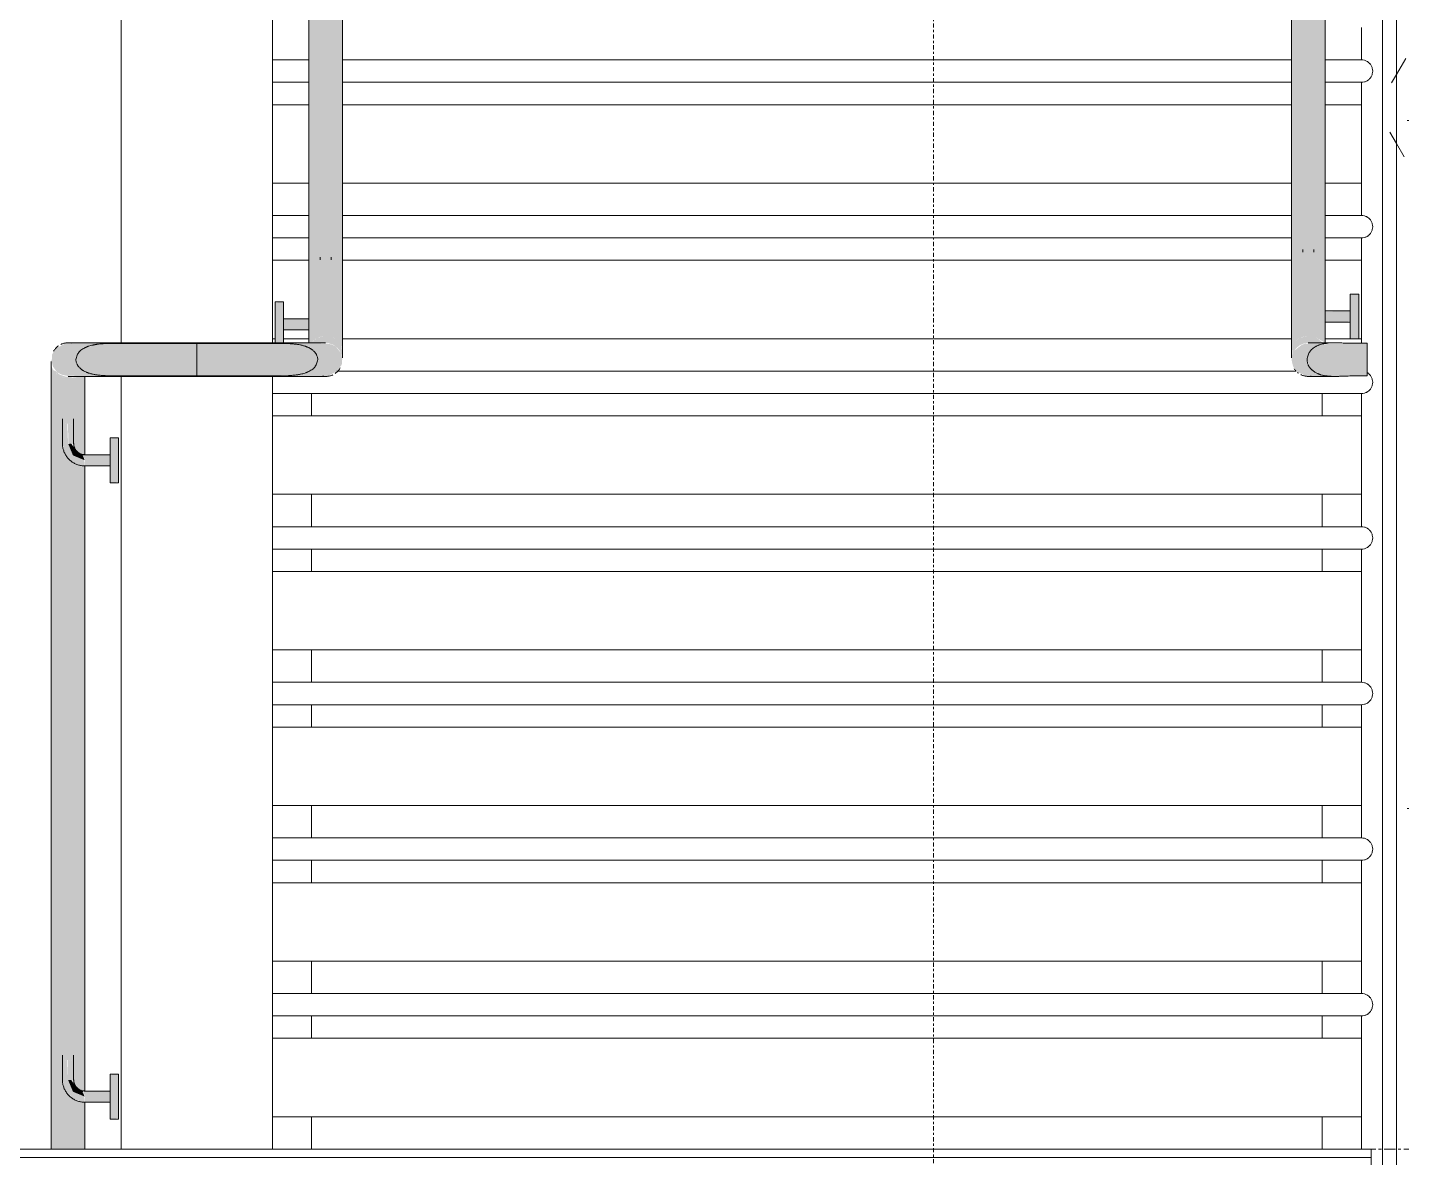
# Model space of a CAD drawing. Header units: inches. Extents: x 9661 to 16490, y -393 to 647.
# Drawn here: x 13532.8 to 13594.2, y 135.6 to 186.1 of the extents above; entities that cross this region are included whole.
import ezdxf

# ---------------------------------------------------------------- set-up
doc = ezdxf.new("R2010")
doc.units = ezdxf.units.IN
doc.header["$MEASUREMENT"] = 0
doc.linetypes.add('Dash Dot 3_16_', pattern=[0.3125, 0.1875, -0.0625, 0, -0.0625])
doc.linetypes.add('Grid Line 1_2_', pattern=[0.875, 0.5, -0.125, 0.125, -0.125])
for name, color, linetype, lineweight in [('0-3', 55, 'Continuous', 9), ('0-4', 90, 'Continuous', 5), ('A-ANNO-SYMB-1', 150, 'Dash Dot 3_16_', 9), ('A-FLOR-3', 7, 'Continuous', 9), ('A-FLOR-HRAL-1', 7, 'Continuous', 9), ('A-FLOR-HRAL-2', 55, 'Continuous', 9), ('A-FLOR-HRAL-3', 41, 'Continuous', 9), ('A-FLOR-LEVL-1', 51, 'Grid Line 1_2_', 9), ('A-FLOR-MCUT-1', 7, 'Continuous', 9), ('A-WALL-6', 7, 'Continuous', 9), ('A-WALL-PATT-2', 45, 'Continuous', 9), ('I-WALL-2', 55, 'Continuous', 9), ('I-WALL-3', 7, 'Continuous', 9), ('S-STRS-2', 55, 'Continuous', 9)]:
    doc.layers.add(name, color=color, linetype=linetype, lineweight=lineweight)
pattern_1 = [(0, (3257.106, 59.024), (30.72, 7.68), [1.267, -21.773, 1.267, -21.773, -122.88]), (0, (3257.106, 59.024), (30.72, 7.68), [-46.08, 1.267, -44.813, 1.267, -21.773, -53.76]), (0, (3257.106, 59.024), (30.72, 7.68), [-115.2, 1.267, -14.093, 1.267, -37.133]), (120, (3268.626, 62.864), (-22.011075, 22.7643), [1.267, -21.773, 1.267, -21.773, -122.88]), (120, (3268.626, 62.864), (-22.011075, 22.7643), [-46.08, 1.267, -44.813, 1.267, -21.773, -53.76]), (120, (3268.626, 62.864), (-22.011075, 22.7643), [-115.2, 1.267, -14.093, 1.267, -37.133]), (240, (3272.466, 78.224), (-8.708925, -30.4443), [1.267, -21.773, 1.267, -21.773, -122.88]), (240, (3272.466, 78.224), (-8.708925, -30.4443), [-46.08, 1.267, -44.813, 1.267, -21.773, -53.76]), (240, (3272.466, 78.224), (-8.708925, -30.4443), [-115.2, 1.267, -14.093, 1.267, -37.133])]

# ---------------------------------------------------------------- blocks, each defined once
blk = doc.blocks.new('Railing - Handrail - Bracket-2694459-BUILDING SECTION - NORTH_SOUTH - LOOKING WEST')
at = {"layer": 'A-FLOR-HRAL-1'}
for points in [[(2574.497, 139.093), (2574.561, 139.093), (2574.522, 139.987), (2574.367, 139.955), (2574.314, 139.9), (2574.311, 139.887), (2574.345, 139.093), (2574.467, 139.093)], [(2574.561, 139.093), (2574.811, 139.093), (2574.778, 139.948), (2574.561, 139.984), (2574.561, 139.685)], [(2576.436, 138.343), (2576.811, 138.343), (2576.811, 139.343), (2576.436, 139.309), (2576.436, 138.602)], [(2575.311, 138.127), (2575.286, 138.354), (2574.778, 138.57), (2574.561, 139.093), (2574.345, 139.093), (2574.384, 138.734), (2574.436, 138.644), (2574.852, 138.205), (2575.155, 138.128), (2575.299, 138.127)], [(2575.311, 138.343), (2575.211, 138.544), (2575.25, 138.596), (2575.046, 138.669), (2574.936, 138.734), (2574.703, 139.093), (2574.561, 139.093), (2574.781, 138.563), (2575.299, 138.348)], [(2575.311, 138.343), (2576.436, 138.343), (2576.423, 138.593), (2575.311, 138.56), (2575.311, 138.408)], [(2575.311, 138.093), (2576.436, 138.127), (2576.436, 138.343), (2575.311, 138.343), (2575.311, 138.102)], [(2576.436, 137.343), (2576.811, 137.377), (2576.811, 138.343), (2576.436, 138.343), (2576.436, 137.377)]]:
    blk.add_hatch(color=256, dxfattribs=at).paths.add_polyline_path(points, flags=0)
at = {"layer": 'A-FLOR-HRAL-2'}
for p, q in [((2574.311, 139.093), (2574.311, 140.196)), ((2574.811, 140.196), (2574.811, 139.093)), ((2576.436, 139.343), (2576.811, 139.343)), ((2576.436, 139.343), (2576.436, 138.343)), ((2576.811, 138.343), (2576.811, 139.343)), ((2575.311, 138.593), (2576.436, 138.593)), ((2576.436, 138.093), (2575.311, 138.093)), ((2576.436, 138.343), (2576.436, 137.343)), ((2576.811, 137.343), (2576.811, 138.343)), ((2576.811, 137.343), (2576.436, 137.343))]:
    blk.add_line(p, q, dxfattribs=at)
at = {"layer": 'A-FLOR-HRAL-2', "flags": 128}
for points in [[(2575.311, 138.093), (2575.271, 138.094), (2575.231, 138.096), (2575.192, 138.1), (2575.152, 138.106), (2575.113, 138.113), (2575.074, 138.122), (2575.035, 138.132), (2574.997, 138.144), (2574.959, 138.157), (2574.922, 138.172), (2574.885, 138.188), (2574.849, 138.206), (2574.814, 138.225), (2574.78, 138.246), (2574.747, 138.268), (2574.714, 138.291), (2574.682, 138.316), (2574.652, 138.341), (2574.622, 138.368), (2574.594, 138.396), (2574.567, 138.426), (2574.54, 138.456), (2574.516, 138.487), (2574.492, 138.52), (2574.47, 138.553), (2574.449, 138.587), (2574.429, 138.622), (2574.411, 138.657), (2574.394, 138.694), (2574.379, 138.731), (2574.365, 138.768), (2574.353, 138.806), (2574.343, 138.845), (2574.333, 138.884), (2574.326, 138.923), (2574.32, 138.963), (2574.315, 139.003), (2574.313, 139.042), (2574.311, 139.082), (2574.311, 139.093)], [(2574.811, 139.093), (2574.812, 139.073), (2574.813, 139.053), (2574.815, 139.033), (2574.818, 139.014), (2574.821, 138.994), (2574.826, 138.974), (2574.831, 138.955), (2574.837, 138.936), (2574.843, 138.917), (2574.851, 138.898), (2574.859, 138.88), (2574.868, 138.862), (2574.877, 138.845), (2574.888, 138.828), (2574.899, 138.811), (2574.91, 138.795), (2574.922, 138.779), (2574.935, 138.763), (2574.949, 138.749), (2574.963, 138.735), (2574.978, 138.721), (2574.993, 138.708), (2575.008, 138.695), (2575.024, 138.684), (2575.041, 138.672), (2575.058, 138.662), (2575.076, 138.652), (2575.093, 138.643), (2575.112, 138.635), (2575.13, 138.627), (2575.149, 138.62), (2575.168, 138.614), (2575.187, 138.609), (2575.207, 138.604), (2575.226, 138.6), (2575.246, 138.597), (2575.266, 138.595), (2575.286, 138.594), (2575.306, 138.593), (2575.311, 138.593)]]:
    blk.add_lwpolyline(points, dxfattribs=at)
blk = doc.blocks.new('Railing - Handrail - Bracket-2694461-BUILDING SECTION - NORTH_SOUTH - LOOKING WEST')
at = {"layer": 'A-FLOR-HRAL-1'}
for points in [[(2574.311, 167.504), (2574.561, 167.504), (2574.522, 168.398), (2574.367, 168.366), (2574.314, 168.31), (2574.311, 168.298), (2574.311, 168.03)], [(2574.686, 167.504), (2574.811, 167.504), (2574.778, 168.359), (2574.561, 168.395), (2574.571, 167.504), (2574.671, 167.504)], [(2575.311, 166.537), (2575.286, 166.764), (2574.766, 167.01), (2574.561, 167.504), (2574.345, 167.504), (2574.384, 167.145), (2574.436, 167.054), (2574.852, 166.615), (2575.1, 166.539), (2575.288, 166.537)], [(2575.311, 166.754), (2575.215, 166.956), (2575.286, 167), (2575.046, 167.08), (2574.936, 167.145), (2574.703, 167.504), (2574.571, 167.481), (2574.781, 166.973), (2575.287, 166.764)], [(2576.811, 166.754), (2576.811, 167.754), (2576.436, 167.72), (2576.436, 166.754)], [(2575.311, 166.754), (2576.436, 166.754), (2576.423, 167.004), (2575.311, 166.97), (2575.311, 166.818)], [(2575.311, 166.504), (2576.436, 166.537), (2576.436, 166.754), (2575.311, 166.754), (2575.311, 166.512)], [(2576.436, 165.754), (2576.811, 165.788), (2576.811, 166.754), (2576.436, 166.754), (2576.436, 165.788)]]:
    blk.add_hatch(color=256, dxfattribs=at).paths.add_polyline_path(points, flags=0)
at = {"layer": 'A-FLOR-HRAL-2'}
for p, q in [((2574.311, 167.504), (2574.311, 168.607)), ((2574.811, 168.607), (2574.811, 167.504)), ((2576.436, 167.754), (2576.811, 167.754)), ((2576.436, 167.754), (2576.436, 166.754)), ((2576.811, 166.754), (2576.811, 167.754)), ((2575.311, 167.004), (2576.436, 167.004)), ((2576.436, 166.504), (2575.311, 166.504)), ((2576.436, 166.754), (2576.436, 165.754)), ((2576.811, 165.754), (2576.811, 166.754)), ((2576.811, 165.754), (2576.436, 165.754))]:
    blk.add_line(p, q, dxfattribs=at)
at = {"layer": 'A-FLOR-HRAL-2', "flags": 128}
for points in [[(2575.311, 166.504), (2575.271, 166.505), (2575.231, 166.507), (2575.192, 166.511), (2575.152, 166.517), (2575.113, 166.524), (2575.074, 166.532), (2575.035, 166.543), (2574.997, 166.555), (2574.959, 166.568), (2574.922, 166.583), (2574.885, 166.599), (2574.849, 166.617), (2574.814, 166.636), (2574.78, 166.657), (2574.747, 166.678), (2574.714, 166.702), (2574.682, 166.726), (2574.652, 166.752), (2574.622, 166.779), (2574.594, 166.807), (2574.567, 166.836), (2574.54, 166.867), (2574.516, 166.898), (2574.492, 166.93), (2574.47, 166.963), (2574.449, 166.998), (2574.429, 167.032), (2574.411, 167.068), (2574.394, 167.104), (2574.379, 167.141), (2574.365, 167.179), (2574.353, 167.217), (2574.343, 167.256), (2574.333, 167.295), (2574.326, 167.334), (2574.32, 167.373), (2574.315, 167.413), (2574.313, 167.453), (2574.311, 167.493), (2574.311, 167.504)], [(2574.811, 167.504), (2574.812, 167.484), (2574.813, 167.464), (2574.815, 167.444), (2574.818, 167.424), (2574.821, 167.404), (2574.826, 167.385), (2574.831, 167.366), (2574.837, 167.347), (2574.843, 167.328), (2574.851, 167.309), (2574.859, 167.291), (2574.868, 167.273), (2574.877, 167.255), (2574.888, 167.238), (2574.899, 167.221), (2574.91, 167.205), (2574.922, 167.189), (2574.935, 167.174), (2574.949, 167.159), (2574.963, 167.145), (2574.978, 167.131), (2574.993, 167.118), (2575.008, 167.106), (2575.024, 167.094), (2575.041, 167.083), (2575.058, 167.073), (2575.076, 167.063), (2575.093, 167.054), (2575.112, 167.045), (2575.13, 167.038), (2575.149, 167.031), (2575.168, 167.025), (2575.187, 167.019), (2575.207, 167.015), (2575.226, 167.011), (2575.246, 167.008), (2575.266, 167.006), (2575.286, 167.004), (2575.306, 167.004), (2575.311, 167.004)]]:
    blk.add_lwpolyline(points, dxfattribs=at)
blk = doc.blocks.new('Railing - Railing-2690863-BUILDING SECTION - NORTH_SOUTH - LOOKING WEST')
at = {"layer": 'A-FLOR-HRAL-3'}
for points in [[(2574.492, 171.25), (2574.911, 171.25), (2575.064, 171.604), (2575.447, 171.832), (2576, 171.944), (2576.173, 172), (2574.467, 171.982), (2574.092, 171.79), (2573.972, 171.685), (2573.862, 171.505), (2573.837, 171.444), (2573.837, 171.25), (2574.482, 171.25)], [(2576.561, 170.527), (2580.311, 170.527), (2580.311, 171.973), (2576.173, 171.963), (2575.776, 171.921), (2575.286, 171.747), (2575.064, 171.604), (2574.911, 171.25), (2574.994, 170.983), (2575.311, 170.729), (2575.447, 170.662), (2576, 170.55), (2576.285, 170.532)], [(2576.561, 170.501), (2575.447, 170.662), (2575.095, 170.885), (2574.969, 171.063), (2574.911, 171.25), (2573.811, 171.25), (2573.89, 170.926), (2573.966, 170.836), (2574.021, 170.744), (2574.082, 170.681), (2574.274, 170.577), (2574.561, 170.516), (2574.665, 170.536), (2574.898, 170.522), (2575.092, 170.508), (2575.462, 170.513), (2576.285, 170.503)], [(2574.561, 170.425), (2574.936, 170.511), (2574.898, 170.522), (2574.463, 170.487), (2574.186, 170.581), (2573.991, 170.747), (2573.905, 170.772), (2573.969, 170.681), (2574.154, 170.532), (2574.274, 170.48), (2574.463, 170.436)]]:
    blk.add_hatch(color=256, dxfattribs=at).paths.add_polyline_path(points, flags=0)
h = blk.add_hatch(color=256, dxfattribs=at)
h.paths.add_polyline_path([(2575.311, 138.585), (2575.211, 138.508), (2575.311, 138.408), (2575.311, 138.56)], flags=0)
h.paths.add_polyline_path([(2575.311, 166.995), (2575.215, 166.911), (2575.311, 166.818), (2575.311, 166.97)], flags=0)
h.paths.add_polyline_path([(2573.811, 136), (2575.311, 136), (2575.286, 138.127), (2575.019, 138.146), (2574.778, 138.276), (2574.399, 138.684), (2574.343, 138.879), (2574.384, 139.966), (2574.561, 139.984), (2574.755, 139.955), (2574.803, 139.923), (2574.811, 139.887), (2574.778, 139.093), (2574.755, 139.067), (2575.05, 138.667), (2575.311, 138.593), (2575.286, 166.537), (2574.946, 166.582), (2574.778, 166.687), (2574.399, 167.094), (2574.343, 167.289), (2574.384, 168.377), (2574.568, 168.395), (2574.755, 168.366), (2574.803, 168.333), (2574.811, 168.298), (2574.778, 167.504), (2574.764, 167.464), (2575.05, 167.077), (2575.311, 167.004), (2575.286, 170.506), (2574.755, 170.447), (2574.367, 170.447), (2574.049, 170.6), (2573.966, 170.684), (2573.848, 170.875), (2573.818, 171.021), (2573.811, 170.898), (2573.811, 138.117)], flags=0)
at = {"layer": 'A-FLOR-HRAL-1'}
for p, q in [((2580.311, 171.973), (2576.561, 171.973)), ((2580.311, 170.527), (2580.311, 171.973)), ((2576.561, 170.527), (2580.311, 170.527))]:
    blk.add_line(p, q, dxfattribs=at)
for points, knots in [([(2576.561, 171.973), (2576.497, 171.974), (2576.368, 171.973), (2576.206, 171.965), (2576.074, 171.956), (2575.974, 171.948), (2575.891, 171.939), (2575.825, 171.929), (2575.776, 171.921), (2575.727, 171.911), (2575.662, 171.899), (2575.581, 171.881), (2575.502, 171.858), (2575.448, 171.839), (2575.417, 171.828), (2575.395, 171.818), (2575.373, 171.808), (2575.343, 171.794), (2575.289, 171.769), (2575.214, 171.728), (2575.145, 171.681), (2575.102, 171.644), (2575.08, 171.622), (2575.064, 171.604), (2575.049, 171.586), (2575.03, 171.562), (2575, 171.516), (2574.964, 171.446), (2574.931, 171.353), (2574.917, 171.285), (2574.911, 171.25)], [0, 0, 0, 0, 0.1, 0.2, 0.25, 0.3, 0.35, 0.375, 0.4, 0.425, 0.45, 0.5, 0.55, 0.575, 0.5875, 0.6, 0.6125, 0.625, 0.65, 0.7, 0.75, 0.775, 0.7875, 0.8, 0.8125, 0.825, 0.85, 0.9, 0.95, 1, 1, 1, 1]), ([(2574.911, 171.25), (2574.915, 171.2), (2574.929, 171.129), (2574.957, 171.053), (2574.977, 171.013), (2574.994, 170.983), (2575.013, 170.955), (2575.042, 170.918), (2575.083, 170.875), (2575.129, 170.836), (2575.167, 170.807), (2575.195, 170.786), (2575.224, 170.767), (2575.264, 170.743), (2575.316, 170.716), (2575.37, 170.692), (2575.414, 170.675), (2575.447, 170.662), (2575.48, 170.65), (2575.525, 170.636), (2575.582, 170.62), (2575.651, 170.604), (2575.72, 170.589), (2575.789, 170.576), (2575.86, 170.566), (2575.93, 170.558), (2576, 170.55), (2576.07, 170.544), (2576.164, 170.538), (2576.327, 170.53), (2576.468, 170.527), (2576.561, 170.527)], [0, 0, 0, 0, 0.071429, 0.107143, 0.125, 0.142857, 0.160714, 0.178571, 0.214286, 0.25, 0.267857, 0.285714, 0.303571, 0.321429, 0.357143, 0.392857, 0.410714, 0.428571, 0.446429, 0.464286, 0.5, 0.535714, 0.571429, 0.607143, 0.642857, 0.678571, 0.714286, 0.75, 0.785714, 0.857143, 1, 1, 1, 1])]:
    blk.add_open_spline(points, degree=3, knots=knots, dxfattribs=at)
at = {"layer": 'A-FLOR-HRAL-2'}
for p, q in [((2580.311, 172), (2576.561, 172)), ((2580.311, 171.999), (2580.311, 171.973)), ((2573.811, 171.063), (2573.811, 136)), ((2575.311, 166.995), (2575.311, 170.507)), ((2576.561, 170.5), (2580.311, 170.5)), ((2580.311, 170.527), (2580.311, 170.501)), ((2575.311, 138.585), (2575.311, 166.512)), ((2575.311, 136), (2575.311, 138.102))]:
    blk.add_line(p, q, dxfattribs=at)
at = {"layer": 'A-FLOR-HRAL-2', "flags": 128}
for points in [[(2573.91, 171.623), (2573.926, 171.648), (2573.942, 171.673), (2573.96, 171.698), (2573.978, 171.722), (2573.997, 171.745), (2574.018, 171.767), (2574.039, 171.788), (2574.061, 171.808), (2574.083, 171.828), (2574.107, 171.847), (2574.131, 171.864)], [(2574.234, 171.925), (2574.262, 171.938), (2574.289, 171.949), (2574.318, 171.959), (2574.346, 171.969), (2574.375, 171.977), (2574.404, 171.983), (2574.434, 171.989), (2574.463, 171.994), (2574.493, 171.997), (2574.523, 171.999), (2574.553, 172), (2574.583, 172), (2574.613, 171.998), (2574.643, 171.996), (2574.673, 171.992), (2574.702, 171.987)], [(2576.561, 172), (2576.481, 172), (2576.401, 172), (2576.322, 172), (2576.243, 172), (2576.164, 172), (2576.086, 172), (2576.009, 172), (2575.932, 172), (2575.857, 172), (2575.782, 172), (2575.709, 172), (2575.638, 172), (2575.567, 172), (2575.499, 172), (2575.432, 172), (2575.367, 172), (2575.304, 172), (2575.242, 172), (2575.183, 172), (2575.127, 172), (2575.072, 172), (2575.02, 172), (2574.97, 172), (2574.923, 172), (2574.878, 172), (2574.836, 172), (2574.797, 172), (2574.761, 172), (2574.728, 172), (2574.697, 172), (2574.67, 172), (2574.645, 172), (2574.624, 172), (2574.606, 172), (2574.59, 172), (2574.578, 172), (2574.569, 172), (2574.564, 172), (2574.561, 172), (2574.561, 172)], [(2573.811, 171.063), (2573.811, 171.089), (2573.811, 171.112), (2573.811, 171.134), (2573.811, 171.154), (2573.811, 171.173)], [(2574.561, 170.5), (2574.563, 170.5), (2574.568, 170.5), (2574.576, 170.5), (2574.587, 170.5), (2574.601, 170.5), (2574.619, 170.5), (2574.639, 170.5), (2574.663, 170.5), (2574.689, 170.5), (2574.719, 170.5), (2574.752, 170.5), (2574.787, 170.5), (2574.826, 170.5), (2574.867, 170.5), (2574.911, 170.5), (2574.957, 170.5), (2575.006, 170.5), (2575.058, 170.5), (2575.112, 170.5), (2575.168, 170.5), (2575.226, 170.5), (2575.287, 170.5), (2575.35, 170.5), (2575.414, 170.5), (2575.481, 170.5), (2575.549, 170.5), (2575.619, 170.5), (2575.69, 170.5), (2575.763, 170.5), (2575.837, 170.5), (2575.912, 170.5), (2575.988, 170.5), (2576.065, 170.5), (2576.143, 170.5), (2576.221, 170.5), (2576.3, 170.5), (2576.38, 170.5), (2576.46, 170.5), (2576.54, 170.5), (2576.561, 170.5)]]:
    blk.add_lwpolyline(points, dxfattribs=at)
for name in ['Railing - Handrail - Bracket-2694461-BUILDING SECTION - NORTH_SOUTH - LOOKING WEST', 'Railing - Handrail - Bracket-2694459-BUILDING SECTION - NORTH_SOUTH - LOOKING WEST']:
    blk.add_blockref(name, (0, 0))
blk = doc.blocks.new('Railing - Handrail - Bracket-2694466-BUILDING SECTION - NORTH_SOUTH - LOOKING WEST')
at = {"layer": 'A-FLOR-HRAL-1'}
for points in [[(2583.811, 172.824), (2584.186, 172.827), (2584.186, 173.824), (2583.811, 173.79), (2583.811, 173.083)], [(2585.311, 172.824), (2585.311, 173.074), (2584.186, 173.04), (2584.186, 172.824), (2584.719, 172.824)], [(2584.664, 172.574), (2585.311, 172.607), (2585.311, 172.824), (2584.186, 172.824), (2584.2, 172.574)]]:
    blk.add_hatch(color=256, dxfattribs=at).paths.add_polyline_path(points, flags=0)
h = blk.add_hatch(color=256, dxfattribs=at)
h.paths.add_polyline_path([(2584.186, 171.971), (2584.186, 171.985), (2584.061, 171.973)], flags=0)
h.paths.add_polyline_path([(2584.186, 171.999), (2584.186, 171.999), (2584.061, 171.999)], flags=0)
h.paths.add_polyline_path([(2584.186, 171.999), (2584.183, 172.824), (2583.811, 172.824), (2583.811, 171.999), (2584.061, 171.999)], flags=0)
at = {"layer": 'A-FLOR-HRAL-2'}
for p, q in [((2585.811, 175.7), (2585.811, 175.824)), ((2586.311, 175.824), (2586.311, 175.7)), ((2583.811, 173.824), (2584.186, 173.824)), ((2583.811, 173.824), (2583.811, 172.824)), ((2584.186, 172.824), (2584.186, 173.824)), ((2584.186, 173.074), (2585.311, 173.074)), ((2583.811, 172.824), (2583.811, 171.992)), ((2584.186, 171.993), (2584.186, 172.824)), ((2585.311, 172.574), (2584.186, 172.574))]:
    blk.add_line(p, q, dxfattribs=at)
blk = doc.blocks.new('Railing - Railing-2690865-BUILDING SECTION - NORTH_SOUTH - LOOKING WEST')
at = {"layer": 'A-FLOR-HRAL-3'}
for points in [[(2586.811, 171.675), (2586.786, 240.695), (2586.711, 240.848), (2586.592, 240.979), (2586.436, 241.08), (2586.061, 241.165), (2585.686, 241.08), (2585.531, 240.979), (2585.412, 240.848), (2585.337, 240.695), (2585.311, 240.531), (2585.337, 171.994), (2585.436, 172.019), (2585.625, 172.184), (2585.774, 172.255), (2586.061, 172.309), (2586.436, 172.224), (2586.656, 172.052), (2586.759, 171.893), (2586.802, 171.737)], [(2580.475, 170.527), (2584.664, 170.56), (2584.887, 170.59), (2585.312, 170.737), (2585.558, 170.896), (2585.711, 171.25), (2585.628, 171.517), (2585.311, 171.771), (2585.17, 171.839), (2584.622, 171.95), (2583.686, 171.973), (2580.311, 171.973), (2580.311, 170.527)], [(2586.711, 171.25), (2586.811, 171.25), (2586.754, 171.521), (2586.656, 171.664), (2586.631, 171.682), (2586.525, 171.831), (2586.331, 171.928), (2586.039, 171.974), (2585.96, 171.963), (2585.724, 171.978), (2585.503, 171.995), (2585.161, 171.987), (2584.45, 171.961), (2584.902, 171.91), (2585.337, 171.758), (2585.528, 171.615), (2585.646, 171.458), (2585.711, 171.25), (2586.697, 171.25)], [(2586.786, 171.444), (2586.798, 171.634), (2586.754, 171.903), (2586.656, 172.052), (2586.498, 172.184), (2586.348, 172.255), (2586.061, 172.309), (2585.686, 172.224), (2585.416, 171.996), (2586.177, 171.985), (2586.387, 171.92), (2586.541, 171.819), (2586.689, 171.653), (2586.763, 171.499)], [(2584.544, 170.5), (2586.171, 170.524), (2586.531, 170.71), (2586.672, 170.877), (2586.761, 170.995), (2586.786, 171.056), (2586.786, 171.25), (2585.711, 171.25), (2585.558, 170.896), (2585.171, 170.667), (2584.622, 170.556), (2584.45, 170.5)]]:
    blk.add_hatch(color=256, dxfattribs=at).paths.add_polyline_path(points, flags=0)
at = {"layer": 'A-FLOR-HRAL-1'}
for p, q in [((2580.311, 171.973), (2580.311, 170.527)), ((2584.061, 171.973), (2580.311, 171.973)), ((2580.311, 170.527), (2584.061, 170.527))]:
    blk.add_line(p, q, dxfattribs=at)
for points, knots in [([(2585.711, 171.25), (2585.707, 171.3), (2585.694, 171.371), (2585.665, 171.447), (2585.645, 171.487), (2585.629, 171.517), (2585.61, 171.545), (2585.581, 171.582), (2585.539, 171.625), (2585.494, 171.664), (2585.456, 171.693), (2585.428, 171.714), (2585.399, 171.733), (2585.359, 171.757), (2585.306, 171.784), (2585.252, 171.808), (2585.208, 171.825), (2585.175, 171.838), (2585.142, 171.85), (2585.098, 171.864), (2585.041, 171.88), (2584.972, 171.896), (2584.902, 171.911), (2584.833, 171.924), (2584.763, 171.934), (2584.693, 171.942), (2584.622, 171.95), (2584.552, 171.956), (2584.459, 171.962), (2584.295, 171.97), (2584.155, 171.973), (2584.061, 171.973)], [0, 0, 0, 0, 0.071429, 0.107143, 0.125, 0.142857, 0.160714, 0.178571, 0.214286, 0.25, 0.267857, 0.285714, 0.303571, 0.321429, 0.357143, 0.392857, 0.410714, 0.428571, 0.446429, 0.464286, 0.5, 0.535714, 0.571429, 0.607143, 0.642857, 0.678571, 0.714286, 0.75, 0.785714, 0.857143, 1, 1, 1, 1]), ([(2584.061, 170.527), (2584.125, 170.526), (2584.254, 170.527), (2584.416, 170.535), (2584.548, 170.544), (2584.649, 170.552), (2584.732, 170.561), (2584.798, 170.571), (2584.847, 170.579), (2584.895, 170.589), (2584.96, 170.601), (2585.041, 170.619), (2585.121, 170.642), (2585.175, 170.661), (2585.205, 170.672), (2585.227, 170.682), (2585.25, 170.692), (2585.28, 170.706), (2585.333, 170.731), (2585.408, 170.772), (2585.478, 170.819), (2585.52, 170.856), (2585.543, 170.878), (2585.558, 170.896), (2585.573, 170.914), (2585.592, 170.938), (2585.622, 170.984), (2585.659, 171.054), (2585.692, 171.147), (2585.706, 171.215), (2585.711, 171.25)], [0, 0, 0, 0, 0.1, 0.2, 0.25, 0.3, 0.35, 0.375, 0.4, 0.425, 0.45, 0.5, 0.55, 0.575, 0.5875, 0.6, 0.6125, 0.625, 0.65, 0.7, 0.75, 0.775, 0.7875, 0.8, 0.8125, 0.825, 0.85, 0.9, 0.95, 1, 1, 1, 1])]:
    blk.add_open_spline(points, degree=3, knots=knots, dxfattribs=at)
at = {"layer": 'A-FLOR-HRAL-2'}
for p, q in [((2585.311, 240.531), (2585.311, 171.993)), ((2586.811, 171.675), (2586.811, 240.531)), ((2584.061, 172), (2580.311, 172)), ((2580.311, 171.973), (2580.311, 171.999)), ((2580.311, 170.501), (2580.311, 170.527)), ((2580.311, 170.5), (2584.061, 170.5))]:
    blk.add_line(p, q, dxfattribs=at)
at = {"layer": 'A-FLOR-HRAL-2', "flags": 128}
for points in [[(2586.061, 172), (2586.06, 172), (2586.055, 172), (2586.047, 172), (2586.036, 172), (2586.021, 172), (2586.004, 172), (2585.983, 172), (2585.96, 172), (2585.933, 172), (2585.903, 172), (2585.871, 172), (2585.835, 172), (2585.797, 172), (2585.756, 172), (2585.712, 172), (2585.665, 172), (2585.616, 172), (2585.565, 172), (2585.511, 172), (2585.455, 172), (2585.396, 172), (2585.336, 172), (2585.273, 172), (2585.208, 172), (2585.142, 172), (2585.074, 172), (2585.004, 172), (2584.933, 172), (2584.86, 172), (2584.786, 172), (2584.711, 172), (2584.635, 172), (2584.558, 172), (2584.48, 172), (2584.401, 172), (2584.322, 172), (2584.243, 172), (2584.163, 172), (2584.083, 172), (2584.061, 172)], [(2586.811, 171.675), (2586.811, 171.618), (2586.811, 171.565), (2586.811, 171.516), (2586.811, 171.471), (2586.811, 171.43), (2586.811, 171.392), (2586.811, 171.36), (2586.811, 171.331)], [(2586.388, 170.575), (2586.361, 170.562), (2586.333, 170.551), (2586.305, 170.541), (2586.276, 170.531), (2586.247, 170.523), (2586.218, 170.517), (2586.189, 170.511), (2586.159, 170.506), (2586.129, 170.503), (2586.099, 170.501), (2586.069, 170.5), (2586.039, 170.5), (2586.009, 170.502), (2585.979, 170.504), (2585.95, 170.508), (2585.92, 170.513)], [(2586.712, 170.877), (2586.697, 170.852), (2586.68, 170.827), (2586.663, 170.802), (2586.644, 170.778), (2586.625, 170.755), (2586.605, 170.733), (2586.584, 170.712), (2586.562, 170.692), (2586.539, 170.672), (2586.516, 170.653), (2586.491, 170.636)], [(2584.061, 170.5), (2584.141, 170.5), (2584.221, 170.5), (2584.301, 170.5), (2584.38, 170.5), (2584.459, 170.5), (2584.537, 170.5), (2584.614, 170.5), (2584.69, 170.5), (2584.766, 170.5), (2584.84, 170.5), (2584.913, 170.5), (2584.985, 170.5), (2585.055, 170.5), (2585.124, 170.5), (2585.191, 170.5), (2585.256, 170.5), (2585.319, 170.5), (2585.38, 170.5), (2585.439, 170.5), (2585.496, 170.5), (2585.551, 170.5), (2585.603, 170.5), (2585.652, 170.5), (2585.7, 170.5), (2585.744, 170.5), (2585.786, 170.5), (2585.825, 170.5), (2585.861, 170.5), (2585.895, 170.5), (2585.925, 170.5), (2585.953, 170.5), (2585.977, 170.5), (2585.999, 170.5), (2586.017, 170.5), (2586.032, 170.5), (2586.044, 170.5), (2586.053, 170.5), (2586.059, 170.5), (2586.061, 170.5), (2586.061, 170.5)]]:
    blk.add_lwpolyline(points, dxfattribs=at)
blk.add_blockref('Railing - Handrail - Bracket-2694466-BUILDING SECTION - NORTH_SOUTH - LOOKING WEST', (0, 0))
blk = doc.blocks.new('Railing - Handrail - Bracket-V156-BUILDING SECTION - NORTH_SOUTH - LOOKING WEST')
at = {"layer": 'A-FLOR-HRAL-1'}
for points in [[(2631.811, 173.171), (2632.186, 173.171), (2632.186, 174.171), (2631.811, 174.137), (2631.811, 173.43)], [(2631.811, 173.171), (2631.811, 173.421), (2630.686, 173.388), (2630.686, 173.171), (2630.75, 173.171)], [(2630.75, 172.921), (2631.811, 172.955), (2631.811, 173.171), (2630.686, 173.171), (2630.686, 172.921)], [(2631.811, 172.171), (2632.186, 172.205), (2632.186, 173.171), (2631.811, 173.171), (2631.811, 172.184)]]:
    blk.add_hatch(color=256, dxfattribs=at).paths.add_polyline_path(points, flags=0)
at = {"layer": 'A-FLOR-HRAL-2'}
for p, q in [((2629.686, 176.171), (2629.686, 176.048)), ((2630.186, 176.048), (2630.186, 176.171)), ((2632.186, 174.171), (2631.811, 174.171)), ((2631.811, 173.171), (2631.811, 174.171)), ((2632.186, 174.171), (2632.186, 173.171)), ((2631.811, 173.421), (2630.686, 173.421)), ((2631.811, 172.171), (2631.811, 173.171)), ((2632.186, 173.171), (2632.186, 172.171)), ((2630.686, 172.921), (2631.811, 172.921)), ((2631.811, 172.171), (2632.186, 172.171))]:
    blk.add_line(p, q, dxfattribs=at)
blk = doc.blocks.new('Railing - Railing-2663436-BUILDING SECTION - NORTH_SOUTH - LOOKING WEST')
at = {"layer": 'A-FLOR-HRAL-3'}
for points in [[(2629.186, 171.675), (2629.243, 171.903), (2629.341, 172.052), (2629.5, 172.184), (2629.649, 172.255), (2629.936, 172.309), (2630.311, 172.224), (2630.686, 172), (2630.661, 240.695), (2630.586, 240.848), (2630.467, 240.979), (2630.311, 241.08), (2629.936, 241.165), (2629.561, 241.08), (2629.406, 240.979), (2629.287, 240.848), (2629.212, 240.695), (2629.186, 240.531), (2629.186, 171.839)], [(2629.186, 171.25), (2629.879, 171.25), (2630.015, 171.624), (2630.43, 171.893), (2630.784, 171.979), (2630.223, 171.987), (2629.789, 171.962), (2629.622, 171.895), (2629.287, 171.625), (2629.212, 171.444)], [(2629.212, 171.444), (2629.363, 171.725), (2629.526, 171.873), (2629.698, 171.956), (2629.879, 171.992), (2630.175, 171.988), (2630.561, 172.019), (2630.373, 172.184), (2630.223, 172.255), (2629.936, 172.309), (2629.561, 172.224), (2629.341, 172.052), (2629.243, 171.903), (2629.212, 171.839), (2629.221, 171.5)], [(2631.029, 170.501), (2632.561, 170.521), (2632.561, 171.979), (2630.586, 171.936), (2630.311, 171.848), (2630.015, 171.624), (2629.879, 171.25), (2630.015, 170.897), (2630.192, 170.72), (2630.561, 170.564), (2630.775, 170.521)], [(2630.48, 170.5), (2630.729, 170.502), (2630.725, 170.525), (2630.283, 170.672), (2630.16, 170.737), (2629.941, 171.021), (2629.879, 171.25), (2629.186, 171.25), (2629.254, 170.955), (2629.314, 170.858), (2629.374, 170.821), (2629.454, 170.696), (2629.856, 170.512), (2630.43, 170.502)]]:
    blk.add_hatch(color=256, dxfattribs=at).paths.add_polyline_path(points, flags=0)
at = {"layer": 'A-FLOR-HRAL-1'}
for p, q in [((2632.561, 171.979), (2631.936, 171.979)), ((2632.561, 170.521), (2632.561, 171.979)), ((2631.936, 170.521), (2632.561, 170.521))]:
    blk.add_line(p, q, dxfattribs=at)
for points, knots in [([(2631.936, 171.979), (2631.871, 171.981), (2631.773, 171.983), (2631.64, 171.986), (2631.54, 171.988), (2631.438, 171.992), (2631.336, 171.996), (2631.25, 171.999), (2631.182, 172), (2631.131, 172), (2631.081, 171.999), (2631.013, 171.998), (2630.929, 171.996), (2630.846, 171.991), (2630.779, 171.984), (2630.729, 171.976), (2630.679, 171.967), (2630.611, 171.955), (2630.527, 171.936), (2630.444, 171.911), (2630.381, 171.887), (2630.343, 171.87), (2630.313, 171.855), (2630.283, 171.839), (2630.231, 171.81), (2630.157, 171.763), (2630.091, 171.709), (2630.045, 171.662), (2630.014, 171.624), (2629.987, 171.585), (2629.955, 171.529), (2629.922, 171.455), (2629.894, 171.357), (2629.883, 171.287), (2629.879, 171.25)], [0, 0, 0, 0, 0.083333, 0.125, 0.166667, 0.208333, 0.25, 0.291667, 0.3125, 0.333333, 0.354167, 0.375, 0.416667, 0.458333, 0.479167, 0.5, 0.520833, 0.541667, 0.583333, 0.625, 0.645833, 0.666667, 0.677083, 0.6875, 0.708333, 0.75, 0.791667, 0.8125, 0.833333, 0.854167, 0.875, 0.916667, 0.958333, 1, 1, 1, 1]), ([(2629.879, 171.25), (2629.882, 171.196), (2629.894, 171.119), (2629.922, 171.037), (2629.941, 170.992), (2629.963, 170.948), (2629.997, 170.896), (2630.047, 170.837), (2630.093, 170.792), (2630.132, 170.759), (2630.171, 170.728), (2630.222, 170.692), (2630.289, 170.655), (2630.347, 170.628), (2630.395, 170.609), (2630.43, 170.595), (2630.465, 170.583), (2630.514, 170.568), (2630.575, 170.552), (2630.65, 170.537), (2630.712, 170.526), (2630.763, 170.519), (2630.813, 170.513), (2630.877, 170.508), (2630.953, 170.504), (2631.029, 170.501), (2631.105, 170.499), (2631.18, 170.5), (2631.255, 170.502), (2631.331, 170.504), (2631.406, 170.506), (2631.508, 170.511), (2631.686, 170.518), (2631.836, 170.52), (2631.936, 170.521)], [0, 0, 0, 0, 0.0625, 0.09375, 0.109375, 0.125, 0.15625, 0.1875, 0.21875, 0.234375, 0.25, 0.28125, 0.3125, 0.34375, 0.359375, 0.375, 0.390625, 0.40625, 0.4375, 0.46875, 0.5, 0.515625, 0.53125, 0.5625, 0.59375, 0.625, 0.65625, 0.6875, 0.71875, 0.75, 0.78125, 0.8125, 0.875, 1, 1, 1, 1])]:
    blk.add_open_spline(points, degree=3, knots=knots, dxfattribs=at)
at = {"layer": 'A-FLOR-HRAL-2'}
for p, q in [((2629.186, 240.531), (2629.186, 171.675)), ((2630.686, 171.999), (2630.686, 240.531))]:
    blk.add_line(p, q, dxfattribs=at)
at = {"layer": 'A-FLOR-HRAL-2', "flags": 128}
for points in [[(2631.118, 172), (2631.046, 172), (2630.975, 172), (2630.905, 172), (2630.838, 172), (2630.772, 172), (2630.708, 172), (2630.646, 172), (2630.585, 172), (2630.528, 172), (2630.472, 172), (2630.419, 172), (2630.368, 172), (2630.319, 172), (2630.274, 172), (2630.23, 172), (2630.19, 172), (2630.152, 172), (2630.118, 172), (2630.086, 172), (2630.057, 172), (2630.031, 172), (2630.008, 172), (2629.989, 172), (2629.972, 172), (2629.958, 172), (2629.948, 172), (2629.941, 172), (2629.937, 172), (2629.936, 172)], [(2629.186, 171.329), (2629.186, 171.357), (2629.186, 171.39), (2629.186, 171.426), (2629.186, 171.467), (2629.186, 171.512), (2629.186, 171.561), (2629.186, 171.613), (2629.186, 171.67), (2629.186, 171.675)], [(2629.383, 170.743), (2629.363, 170.766), (2629.344, 170.789), (2629.327, 170.813), (2629.31, 170.838)], [(2629.495, 170.644), (2629.471, 170.662), (2629.448, 170.681)], [(2630.064, 170.511), (2630.034, 170.506), (2630.004, 170.503), (2629.974, 170.501), (2629.944, 170.5), (2629.914, 170.5), (2629.884, 170.502), (2629.854, 170.504), (2629.825, 170.508), (2629.795, 170.513), (2629.766, 170.52), (2629.737, 170.527), (2629.708, 170.536), (2629.68, 170.545), (2629.652, 170.556), (2629.624, 170.568), (2629.597, 170.581)], [(2629.936, 170.5), (2629.938, 170.5), (2629.943, 170.5), (2629.951, 170.5), (2629.962, 170.5), (2629.976, 170.5), (2629.994, 170.5), (2630.014, 170.5), (2630.038, 170.5), (2630.064, 170.5), (2630.094, 170.5), (2630.127, 170.5), (2630.162, 170.5), (2630.201, 170.5), (2630.242, 170.5), (2630.286, 170.5), (2630.332, 170.5), (2630.381, 170.5), (2630.433, 170.5), (2630.487, 170.5), (2630.543, 170.5), (2630.601, 170.5), (2630.662, 170.5), (2630.725, 170.5), (2630.789, 170.5), (2630.856, 170.5), (2630.924, 170.5), (2630.994, 170.5), (2631.065, 170.5), (2631.118, 170.5)]]:
    blk.add_lwpolyline(points, dxfattribs=at)
blk.add_blockref('Railing - Handrail - Bracket-V156-BUILDING SECTION - NORTH_SOUTH - LOOKING WEST', (0, 0))
blk = doc.blocks.new('CTR - 1st Phase -Stairs _ Elevators_rvt-2-BUILDING SECTION - NORTH_SOUTH - LOOKING WEST')
at = {"layer": 'A-WALL-PATT-2'}
h = blk.add_hatch(dxfattribs=at)
h.set_pattern_fill('FP_41', color=256, style=0, pattern_type=2)
h.set_pattern_definition(pattern_1)
h.paths.add_polyline_path([(2633.874, 0), (2633.874, 402.327), (2633.249, 402.327), (2633.249, 0)], flags=0)
h = blk.add_hatch(dxfattribs=at)
h.set_pattern_fill('FP_41', color=256, style=0, pattern_type=2)
h.set_pattern_definition(pattern_1)
h.paths.add_polyline_path([(2634.499, 0), (2634.499, 402.327), (2633.874, 402.327), (2633.874, 0)], flags=0)
at = {"layer": 'A-FLOR-3'}
for p, q in [((2632.749, 136), (2527.874, 136)), ((2632.749, 128.5), (2632.749, 136))]:
    blk.add_line(p, q, dxfattribs=at)
at = {"layer": 'A-FLOR-MCUT-1'}
blk.add_line((2632.749, 135.625), (2527.874, 135.625), dxfattribs=at)
at = {"layer": 'A-WALL-6'}
blk.add_line((2633.874, 402.327), (2633.874, -3), dxfattribs=at)
at = {"layer": 'I-WALL-2'}
for p, q in [((2576.936, 171.997), (2576.936, 260.5)), ((2583.686, 260.5), (2583.686, 171.997)), ((2576.936, 136), (2576.936, 170.503)), ((2583.686, 170.503), (2583.686, 136))]:
    blk.add_line(p, q, dxfattribs=at)
at = {"layer": 'I-WALL-3'}
blk.add_line((2633.249, 402.327), (2633.249, -3), dxfattribs=at)
at = {"layer": 'S-STRS-2'}
for p, q in [((2632.311, 186.079), (2632.311, 184.632)), ((2585.311, 184.632), (2583.686, 184.632)), ((2629.186, 184.632), (2586.811, 184.632)), ((2632.311, 184.632), (2630.686, 184.632)), ((2583.686, 183.632), (2585.311, 183.632)), ((2586.811, 183.632), (2629.186, 183.632)), ((2630.686, 183.632), (2632.311, 183.632)), ((2632.311, 183.632), (2632.311, 182.632)), ((2585.311, 182.632), (2583.686, 182.632)), ((2629.186, 182.632), (2586.811, 182.632)), ((2632.311, 182.632), (2630.686, 182.632)), ((2632.311, 182.632), (2632.311, 179.132)), ((2585.311, 179.132), (2583.686, 179.132)), ((2629.186, 179.132), (2586.811, 179.132)), ((2632.311, 179.132), (2630.686, 179.132)), ((2632.311, 179.132), (2632.311, 177.684)), ((2585.311, 177.684), (2583.686, 177.684)), ((2629.186, 177.684), (2586.811, 177.684)), ((2632.311, 177.684), (2630.686, 177.684)), ((2583.686, 176.684), (2585.311, 176.684)), ((2586.811, 176.684), (2629.186, 176.684)), ((2630.686, 176.684), (2632.311, 176.684)), ((2632.311, 176.684), (2632.311, 175.684)), ((2585.311, 175.684), (2583.686, 175.684)), ((2629.186, 175.684), (2586.811, 175.684)), ((2632.311, 175.684), (2630.686, 175.684)), ((2632.311, 175.684), (2632.311, 172.184)), ((2583.811, 172.184), (2583.686, 172.184)), ((2585.311, 172.184), (2584.186, 172.184)), ((2629.186, 172.184), (2586.811, 172.184)), ((2631.811, 172.184), (2630.686, 172.184)), ((2632.311, 172.184), (2632.186, 172.184)), ((2632.311, 172.184), (2632.311, 171.979)), ((2629.401, 170.737), (2586.562, 170.737)), ((2583.686, 169.737), (2632.311, 169.737)), ((2585.436, 168.737), (2585.436, 169.737)), ((2630.561, 168.737), (2630.561, 169.737)), ((2632.311, 169.737), (2632.311, 168.737)), ((2632.311, 168.737), (2583.686, 168.737)), ((2632.311, 168.737), (2632.311, 165.237)), ((2632.311, 165.237), (2583.686, 165.237)), ((2585.436, 163.789), (2585.436, 165.237)), ((2630.561, 163.789), (2630.561, 165.237)), ((2632.311, 165.237), (2632.311, 163.789)), ((2632.311, 163.789), (2583.686, 163.789)), ((2583.686, 162.789), (2632.311, 162.789)), ((2585.436, 161.789), (2585.436, 162.789)), ((2630.561, 161.789), (2630.561, 162.789)), ((2632.311, 162.789), (2632.311, 161.789)), ((2632.311, 161.789), (2583.686, 161.789)), ((2632.311, 161.789), (2632.311, 158.289)), ((2632.311, 158.289), (2583.686, 158.289)), ((2585.436, 156.841), (2585.436, 158.289)), ((2630.561, 156.842), (2630.561, 158.289)), ((2632.311, 158.289), (2632.311, 156.842)), ((2632.311, 156.842), (2583.686, 156.842)), ((2583.686, 155.842), (2632.311, 155.842)), ((2585.436, 154.842), (2585.436, 155.842)), ((2630.561, 154.842), (2630.561, 155.842)), ((2632.311, 155.842), (2632.311, 154.842)), ((2632.311, 154.842), (2583.686, 154.842)), ((2632.311, 154.842), (2632.311, 151.342)), ((2632.311, 151.342), (2583.686, 151.342)), ((2585.436, 149.894), (2585.436, 151.342)), ((2630.561, 149.895), (2630.561, 151.342)), ((2632.311, 151.342), (2632.311, 149.895)), ((2632.311, 149.895), (2583.686, 149.895)), ((2583.686, 148.895), (2632.311, 148.895)), ((2585.436, 147.895), (2585.436, 148.895)), ((2630.561, 147.895), (2630.561, 148.895)), ((2632.311, 148.895), (2632.311, 147.895)), ((2632.311, 147.895), (2583.686, 147.895)), ((2632.311, 147.895), (2632.311, 144.395)), ((2632.311, 144.395), (2583.686, 144.395)), ((2585.436, 142.947), (2585.436, 144.395)), ((2630.561, 142.947), (2630.561, 144.395)), ((2632.311, 144.395), (2632.311, 142.947)), ((2632.311, 142.947), (2583.686, 142.947)), ((2583.686, 141.947), (2632.311, 141.947)), ((2585.436, 140.947), (2585.436, 141.947)), ((2630.561, 140.947), (2630.561, 141.947)), ((2632.311, 141.947), (2632.311, 140.947)), ((2632.311, 140.947), (2583.686, 140.947)), ((2632.311, 140.947), (2632.311, 137.447)), ((2632.311, 137.447), (2583.686, 137.447)), ((2585.436, 136), (2585.436, 137.447)), ((2630.561, 136), (2630.561, 137.447)), ((2632.311, 137.447), (2632.311, 136))]:
    blk.add_line(p, q, dxfattribs=at)
for points, knots in [([(2632.311, 183.632), (2632.355, 183.632), (2632.42, 183.64), (2632.503, 183.668), (2632.552, 183.692), (2632.589, 183.716), (2632.625, 183.741), (2632.658, 183.77), (2632.687, 183.802), (2632.715, 183.835), (2632.745, 183.881), (2632.774, 183.94), (2632.803, 184.023), (2632.817, 184.132), (2632.803, 184.241), (2632.774, 184.323), (2632.745, 184.382), (2632.715, 184.428), (2632.687, 184.461), (2632.658, 184.493), (2632.625, 184.522), (2632.589, 184.548), (2632.552, 184.571), (2632.503, 184.595), (2632.42, 184.623), (2632.355, 184.632), (2632.311, 184.632)], [-1, -1, -1, -1, -0.916667, -0.875, -0.833333, -0.8125, -0.791667, -0.75, -0.729167, -0.708333, -0.666667, -0.625, -0.583333, -0.5, -0.416667, -0.375, -0.333333, -0.291667, -0.270833, -0.25, -0.208333, -0.1875, -0.166667, -0.125, -0.083333, 0, 0, 0, 0]), ([(2632.311, 176.684), (2632.355, 176.684), (2632.42, 176.693), (2632.503, 176.721), (2632.552, 176.745), (2632.589, 176.768), (2632.625, 176.794), (2632.658, 176.822), (2632.687, 176.854), (2632.715, 176.888), (2632.745, 176.933), (2632.774, 176.992), (2632.803, 177.075), (2632.817, 177.184), (2632.803, 177.293), (2632.774, 177.376), (2632.745, 177.435), (2632.715, 177.48), (2632.687, 177.514), (2632.658, 177.546), (2632.625, 177.575), (2632.589, 177.6), (2632.552, 177.623), (2632.503, 177.647), (2632.42, 177.676), (2632.355, 177.684), (2632.311, 177.684)], [-1, -1, -1, -1, -0.916667, -0.875, -0.833333, -0.8125, -0.791667, -0.75, -0.729167, -0.708333, -0.666667, -0.625, -0.583333, -0.5, -0.416667, -0.375, -0.333333, -0.291667, -0.270833, -0.25, -0.208333, -0.1875, -0.166667, -0.125, -0.083333, 0, 0, 0, 0]), ([(2632.311, 169.737), (2632.355, 169.737), (2632.42, 169.745), (2632.503, 169.774), (2632.552, 169.798), (2632.589, 169.821), (2632.625, 169.846), (2632.658, 169.875), (2632.687, 169.907), (2632.715, 169.941), (2632.745, 169.986), (2632.774, 170.045), (2632.803, 170.128), (2632.817, 170.237), (2632.803, 170.346), (2632.774, 170.429), (2632.745, 170.488), (2632.715, 170.533), (2632.687, 170.567), (2632.658, 170.599), (2632.625, 170.627), (2632.589, 170.653), (2632.571, 170.664), (2632.561, 170.67)], [-1, -1, -1, -1, -0.9166667, -0.875, -0.8333333, -0.8125, -0.7916667, -0.75, -0.7291667, -0.7083333, -0.6666667, -0.625, -0.5833333, -0.5, -0.4166667, -0.375, -0.3333333, -0.2916667, -0.2708333, -0.25, -0.2083333, -0.1875, -0.1666667, -0.1666667, -0.1666667, -0.1666667]), ([(2632.311, 162.789), (2632.355, 162.789), (2632.42, 162.798), (2632.503, 162.826), (2632.552, 162.85), (2632.589, 162.873), (2632.625, 162.899), (2632.658, 162.928), (2632.687, 162.96), (2632.715, 162.993), (2632.745, 163.039), (2632.774, 163.098), (2632.803, 163.18), (2632.817, 163.289), (2632.803, 163.399), (2632.774, 163.481), (2632.745, 163.54), (2632.715, 163.586), (2632.687, 163.619), (2632.658, 163.651), (2632.625, 163.68), (2632.589, 163.706), (2632.552, 163.729), (2632.503, 163.753), (2632.42, 163.781), (2632.355, 163.789), (2632.311, 163.789)], [-1, -1, -1, -1, -0.916667, -0.875, -0.833333, -0.8125, -0.791667, -0.75, -0.729167, -0.708333, -0.666667, -0.625, -0.583333, -0.5, -0.416667, -0.375, -0.333333, -0.291667, -0.270833, -0.25, -0.208333, -0.1875, -0.166667, -0.125, -0.083333, 0, 0, 0, 0]), ([(2632.311, 155.842), (2632.355, 155.842), (2632.42, 155.851), (2632.503, 155.879), (2632.552, 155.903), (2632.589, 155.926), (2632.625, 155.952), (2632.658, 155.98), (2632.687, 156.012), (2632.715, 156.046), (2632.745, 156.091), (2632.774, 156.15), (2632.803, 156.233), (2632.817, 156.342), (2632.803, 156.451), (2632.774, 156.534), (2632.745, 156.593), (2632.715, 156.638), (2632.687, 156.672), (2632.658, 156.704), (2632.625, 156.733), (2632.589, 156.758), (2632.552, 156.781), (2632.503, 156.805), (2632.42, 156.833), (2632.355, 156.842), (2632.311, 156.842)], [-1, -1, -1, -1, -0.916667, -0.875, -0.833333, -0.8125, -0.791667, -0.75, -0.729167, -0.708333, -0.666667, -0.625, -0.583333, -0.5, -0.416667, -0.375, -0.333333, -0.291667, -0.270833, -0.25, -0.208333, -0.1875, -0.166667, -0.125, -0.083333, 0, 0, 0, 0]), ([(2632.311, 148.895), (2632.355, 148.895), (2632.42, 148.903), (2632.503, 148.931), (2632.552, 148.956), (2632.589, 148.979), (2632.625, 149.004), (2632.658, 149.033), (2632.687, 149.065), (2632.715, 149.099), (2632.745, 149.144), (2632.774, 149.203), (2632.803, 149.286), (2632.817, 149.395), (2632.803, 149.504), (2632.774, 149.587), (2632.745, 149.645), (2632.715, 149.691), (2632.687, 149.725), (2632.658, 149.757), (2632.625, 149.785), (2632.589, 149.811), (2632.552, 149.834), (2632.503, 149.858), (2632.42, 149.886), (2632.355, 149.895), (2632.311, 149.895)], [-1, -1, -1, -1, -0.916667, -0.875, -0.833333, -0.8125, -0.791667, -0.75, -0.729167, -0.708333, -0.666667, -0.625, -0.583333, -0.5, -0.416667, -0.375, -0.333333, -0.291667, -0.270833, -0.25, -0.208333, -0.1875, -0.166667, -0.125, -0.083333, 0, 0, 0, 0]), ([(2632.311, 141.947), (2632.355, 141.947), (2632.42, 141.956), (2632.503, 141.984), (2632.552, 142.008), (2632.589, 142.031), (2632.625, 142.057), (2632.658, 142.086), (2632.687, 142.117), (2632.715, 142.151), (2632.745, 142.197), (2632.774, 142.255), (2632.803, 142.338), (2632.817, 142.447), (2632.803, 142.556), (2632.774, 142.639), (2632.745, 142.698), (2632.715, 142.744), (2632.687, 142.777), (2632.658, 142.809), (2632.625, 142.838), (2632.589, 142.863), (2632.552, 142.886), (2632.503, 142.911), (2632.42, 142.939), (2632.355, 142.947), (2632.311, 142.947)], [-1, -1, -1, -1, -0.916667, -0.875, -0.833333, -0.8125, -0.791667, -0.75, -0.729167, -0.708333, -0.666667, -0.625, -0.583333, -0.5, -0.416667, -0.375, -0.333333, -0.291667, -0.270833, -0.25, -0.208333, -0.1875, -0.166667, -0.125, -0.083333, 0, 0, 0, 0])]:
    blk.add_open_spline(points, degree=3, knots=knots, dxfattribs=at)
at = {"layer": '0-3'}
for name in ['Railing - Railing-2690865-BUILDING SECTION - NORTH_SOUTH - LOOKING WEST', 'Railing - Railing-2663436-BUILDING SECTION - NORTH_SOUTH - LOOKING WEST', 'Railing - Railing-2690863-BUILDING SECTION - NORTH_SOUTH - LOOKING WEST']:
    blk.add_blockref(name, (0, 0), dxfattribs=at)

msp = doc.modelspace()

# ---------------------------------------------------------------- linework, layer by layer
at = {"layer": 'A-ANNO-SYMB-1'}
msp.add_line((13573.2569, 423.1836), (13573.2569, -160.2465), dxfattribs=at)
at = {"layer": 'A-FLOR-LEVL-1'}
msp.add_line((12791.0002, 136), (15128.0162, 136), dxfattribs=at)

# ---------------------------------------------------------------- block references
at = {"layer": '0-4'}
msp.add_blockref('CTR - 1st Phase -Stairs _ Elevators_rvt-2-BUILDING SECTION - NORTH_SOUTH - LOOKING WEST', (10960.0518, 0), dxfattribs=at)

doc.saveas('drawing.dxf')
